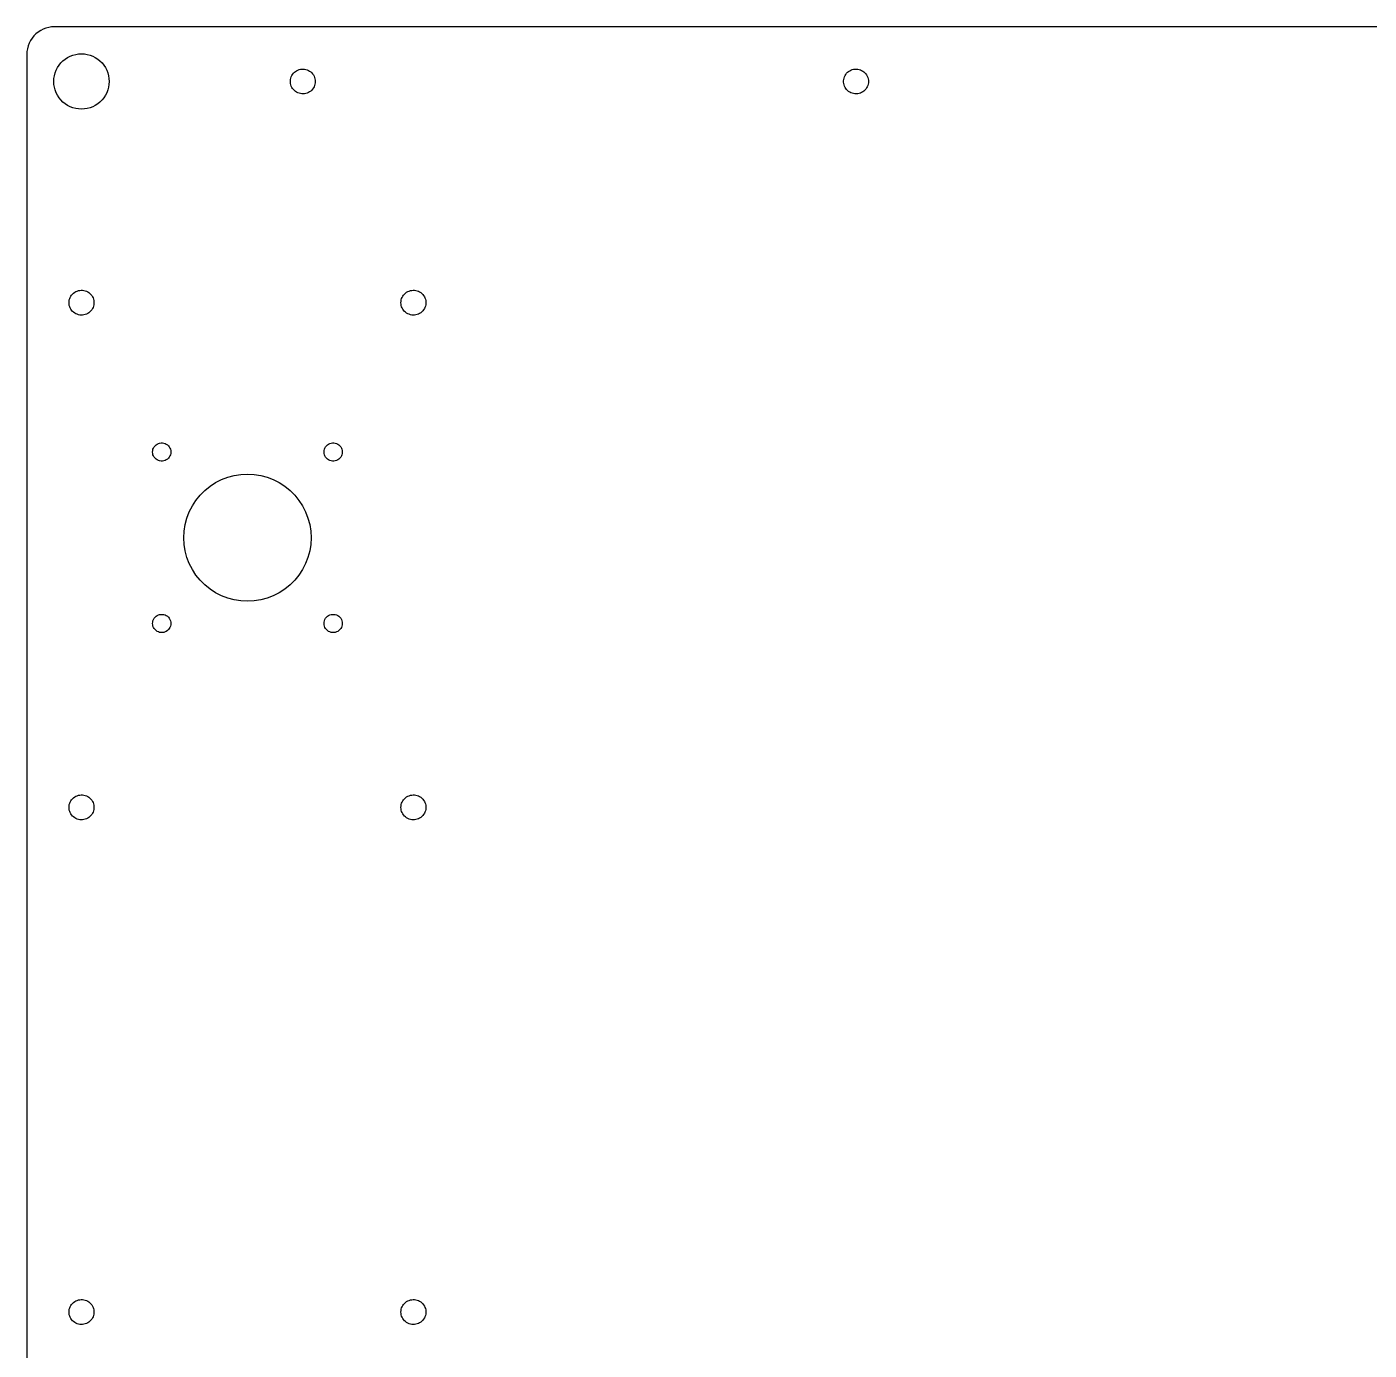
# Model space of a CAD drawing. Header units: metres. Extents: x -250 to 250, y -232 to 232.
# Drawn here: x -249.9 to -7.2, y -6.9 to 232.4 of the extents above; entities that cross this region are included whole.
import ezdxf

# ---------------------------------------------------------------- set-up
doc = ezdxf.new("R2010")
doc.units = ezdxf.units.M

msp = doc.modelspace()

# ---------------------------------------------------------------- linework, layer by layer
for p, q in [((-248.591, 230.721), (-248.92, 230.314)), ((-248.221, 231.091), (-248.591, 230.721)), ((-247.814, 231.42), (-248.221, 231.091)), ((-247.375, 231.705), (-247.814, 231.42)), ((-246.909, 231.943), (-247.375, 231.705)), ((-246.42, 232.13), (-246.909, 231.943)), ((-245.915, 232.266), (-246.42, 232.13)), ((-245.398, 232.348), (-245.915, 232.266)), ((-244.875, 232.375), (-245.398, 232.348)), ((244.875, 232.375), (-244.875, 232.375)), ((-249.766, 228.415), (-249.848, 227.898)), ((-249.63, 228.92), (-249.766, 228.415)), ((-249.443, 229.409), (-249.63, 228.92)), ((-249.205, 229.875), (-249.443, 229.409)), ((-248.92, 230.314), (-249.205, 229.875)), ((-249.848, 227.898), (-249.875, 227.375)), ((-249.875, 227.375), (-249.875, -227.375)), ((-244.045, 225.439), (-243.716, 225.846)), ((-243.716, 225.846), (-243.346, 226.216)), ((-243.346, 226.216), (-242.939, 226.545)), ((-242.939, 226.545), (-242.5, 226.83)), ((-242.5, 226.83), (-242.034, 227.068)), ((-242.034, 227.068), (-241.545, 227.255)), ((-241.545, 227.255), (-241.04, 227.391)), ((-241.04, 227.391), (-240.523, 227.473)), ((-240.523, 227.473), (-240, 227.5)), ((-240, 227.5), (-239.477, 227.473)), ((-239.477, 227.473), (-238.96, 227.391)), ((-238.96, 227.391), (-238.455, 227.255)), ((-238.455, 227.255), (-237.966, 227.068)), ((-237.966, 227.068), (-237.5, 226.83)), ((-237.5, 226.83), (-237.061, 226.545)), ((-237.061, 226.545), (-236.654, 226.216)), ((-236.654, 226.216), (-236.284, 225.846)), ((-236.284, 225.846), (-235.955, 225.439)), ((-244.973, 223.023), (-244.891, 223.54)), ((-244.891, 223.54), (-244.755, 224.045)), ((-244.755, 224.045), (-244.568, 224.534)), ((-244.568, 224.534), (-244.33, 225)), ((-244.33, 225), (-244.045, 225.439)), ((-235.955, 225.439), (-235.67, 225)), ((-235.67, 225), (-235.432, 224.534)), ((-235.432, 224.534), (-235.245, 224.045)), ((-235.245, 224.045), (-235.109, 223.54)), ((-235.109, 223.54), (-235.027, 223.023)), ((-202.165, 223.112), (-202.085, 223.347)), ((-202.085, 223.347), (-201.979, 223.571)), ((-201.979, 223.571), (-201.849, 223.782)), ((-201.849, 223.782), (-201.697, 223.978)), ((-201.697, 223.978), (-201.524, 224.155)), ((-201.524, 224.155), (-201.333, 224.313)), ((-201.333, 224.313), (-201.125, 224.449)), ((-201.125, 224.449), (-200.904, 224.56)), ((-200.904, 224.56), (-200.672, 224.647)), ((-200.672, 224.647), (-200.431, 224.708)), ((-200.431, 224.708), (-200.186, 224.742)), ((-200.186, 224.742), (-199.938, 224.749)), ((-199.938, 224.749), (-199.691, 224.729)), ((-199.691, 224.729), (-199.448, 224.681)), ((-199.448, 224.681), (-199.211, 224.607)), ((-199.211, 224.607), (-198.984, 224.508)), ((-198.984, 224.508), (-198.769, 224.384)), ((-198.769, 224.384), (-198.57, 224.237)), ((-198.57, 224.237), (-198.387, 224.069)), ((-198.387, 224.069), (-198.224, 223.882)), ((-198.224, 223.882), (-198.083, 223.678)), ((-198.083, 223.678), (-197.965, 223.46)), ((-197.965, 223.46), (-197.872, 223.231)), ((-197.872, 223.231), (-197.804, 222.992)), ((-102.165, 223.112), (-102.085, 223.347)), ((-102.085, 223.347), (-101.979, 223.571)), ((-101.979, 223.571), (-101.849, 223.782)), ((-101.849, 223.782), (-101.697, 223.978)), ((-101.697, 223.978), (-101.524, 224.155)), ((-101.524, 224.155), (-101.333, 224.313)), ((-101.333, 224.313), (-101.125, 224.449)), ((-101.125, 224.449), (-100.904, 224.56)), ((-100.904, 224.56), (-100.672, 224.647)), ((-100.672, 224.647), (-100.431, 224.708)), ((-100.431, 224.708), (-100.186, 224.742)), ((-100.186, 224.742), (-99.938, 224.749)), ((-99.938, 224.749), (-99.6909, 224.729)), ((-99.6909, 224.729), (-99.4476, 224.681)), ((-99.4476, 224.681), (-99.2111, 224.607)), ((-99.2111, 224.607), (-98.984, 224.508)), ((-98.984, 224.508), (-98.7694, 224.384)), ((-98.7694, 224.384), (-98.5696, 224.237)), ((-98.5696, 224.237), (-98.3872, 224.069)), ((-98.3872, 224.069), (-98.2244, 223.882)), ((-98.2244, 223.882), (-98.0832, 223.678)), ((-98.0832, 223.678), (-97.9652, 223.46)), ((-97.9652, 223.46), (-97.8719, 223.231)), ((-97.8719, 223.231), (-97.8045, 222.992)), ((-245, 222.5), (-244.973, 223.023)), ((-244.973, 221.977), (-245, 222.5)), ((-244.891, 221.46), (-244.973, 221.977)), ((-244.755, 220.955), (-244.891, 221.46)), ((-244.568, 220.466), (-244.755, 220.955)), ((-235.245, 220.955), (-235.432, 220.466)), ((-235.109, 221.46), (-235.245, 220.955)), ((-235.027, 221.977), (-235.109, 221.46)), ((-235.027, 223.023), (-235, 222.5)), ((-235, 222.5), (-235.027, 221.977)), ((-202.247, 222.624), (-202.219, 222.87)), ((-202.247, 222.376), (-202.247, 222.624)), ((-202.219, 222.13), (-202.247, 222.376)), ((-202.219, 222.87), (-202.165, 223.112)), ((-202.165, 221.888), (-202.219, 222.13)), ((-202.085, 221.653), (-202.165, 221.888)), ((-201.979, 221.429), (-202.085, 221.653)), ((-201.849, 221.218), (-201.979, 221.429)), ((-201.697, 221.022), (-201.849, 221.218)), ((-201.524, 220.845), (-201.697, 221.022)), ((-201.333, 220.687), (-201.524, 220.845)), ((-198.387, 220.931), (-198.57, 220.763)), ((-198.224, 221.118), (-198.387, 220.931)), ((-198.083, 221.322), (-198.224, 221.118)), ((-197.965, 221.54), (-198.083, 221.322)), ((-197.872, 221.769), (-197.965, 221.54)), ((-197.804, 222.008), (-197.872, 221.769)), ((-197.804, 222.992), (-197.764, 222.748)), ((-197.764, 222.252), (-197.804, 222.008)), ((-197.764, 222.748), (-197.75, 222.5)), ((-197.75, 222.5), (-197.764, 222.252)), ((-102.247, 222.624), (-102.219, 222.87)), ((-102.247, 222.376), (-102.247, 222.624)), ((-102.219, 222.13), (-102.247, 222.376)), ((-102.219, 222.87), (-102.165, 223.112)), ((-102.165, 221.888), (-102.219, 222.13)), ((-102.085, 221.653), (-102.165, 221.888)), ((-101.979, 221.429), (-102.085, 221.653)), ((-101.849, 221.218), (-101.979, 221.429)), ((-101.697, 221.022), (-101.849, 221.218)), ((-101.524, 220.845), (-101.697, 221.022)), ((-101.333, 220.687), (-101.524, 220.845)), ((-98.3872, 220.931), (-98.5696, 220.763)), ((-98.2244, 221.118), (-98.3872, 220.931)), ((-98.0832, 221.322), (-98.2244, 221.118)), ((-97.9652, 221.54), (-98.0832, 221.322)), ((-97.8719, 221.769), (-97.9652, 221.54)), ((-97.8045, 222.008), (-97.8719, 221.769)), ((-97.8045, 222.992), (-97.7637, 222.748)), ((-97.7637, 222.252), (-97.8045, 222.008)), ((-97.7637, 222.748), (-97.75, 222.5)), ((-97.75, 222.5), (-97.7637, 222.252)), ((-244.33, 220), (-244.568, 220.466)), ((-244.045, 219.561), (-244.33, 220)), ((-243.716, 219.154), (-244.045, 219.561)), ((-243.346, 218.784), (-243.716, 219.154)), ((-242.939, 218.455), (-243.346, 218.784)), ((-242.5, 218.17), (-242.939, 218.455)), ((-237.061, 218.455), (-237.5, 218.17)), ((-236.654, 218.784), (-237.061, 218.455)), ((-236.284, 219.154), (-236.654, 218.784)), ((-235.955, 219.561), (-236.284, 219.154)), ((-235.67, 220), (-235.955, 219.561)), ((-235.432, 220.466), (-235.67, 220)), ((-201.125, 220.551), (-201.333, 220.687)), ((-200.904, 220.44), (-201.125, 220.551)), ((-200.672, 220.353), (-200.904, 220.44)), ((-200.431, 220.292), (-200.672, 220.353)), ((-200.186, 220.258), (-200.431, 220.292)), ((-199.938, 220.251), (-200.186, 220.258)), ((-199.691, 220.271), (-199.938, 220.251)), ((-199.448, 220.319), (-199.691, 220.271)), ((-199.211, 220.393), (-199.448, 220.319)), ((-198.984, 220.492), (-199.211, 220.393)), ((-198.769, 220.616), (-198.984, 220.492)), ((-198.57, 220.763), (-198.769, 220.616)), ((-101.125, 220.551), (-101.333, 220.687)), ((-100.904, 220.44), (-101.125, 220.551)), ((-100.672, 220.353), (-100.904, 220.44)), ((-100.431, 220.292), (-100.672, 220.353)), ((-100.186, 220.258), (-100.431, 220.292)), ((-99.938, 220.251), (-100.186, 220.258)), ((-99.6909, 220.271), (-99.938, 220.251)), ((-99.4476, 220.319), (-99.6909, 220.271)), ((-99.2111, 220.393), (-99.4476, 220.319)), ((-98.984, 220.492), (-99.2111, 220.393)), ((-98.7694, 220.616), (-98.984, 220.492)), ((-98.5696, 220.763), (-98.7694, 220.616)), ((-242.034, 217.932), (-242.5, 218.17)), ((-241.545, 217.745), (-242.034, 217.932)), ((-241.04, 217.609), (-241.545, 217.745)), ((-240.523, 217.527), (-241.04, 217.609)), ((-240, 217.5), (-240.523, 217.527)), ((-239.477, 217.527), (-240, 217.5)), ((-238.96, 217.609), (-239.477, 217.527)), ((-238.455, 217.745), (-238.96, 217.609)), ((-237.966, 217.932), (-238.455, 217.745)), ((-237.5, 218.17), (-237.966, 217.932)), ((-241.231, 184.384), (-241.016, 184.508)), ((-241.016, 184.508), (-240.789, 184.607)), ((-240.789, 184.607), (-240.552, 184.681)), ((-240.552, 184.681), (-240.309, 184.729)), ((-240.309, 184.729), (-240.062, 184.749)), ((-240.062, 184.749), (-239.814, 184.742)), ((-239.814, 184.742), (-239.569, 184.708)), ((-239.569, 184.708), (-239.328, 184.647)), ((-239.328, 184.647), (-239.096, 184.56)), ((-239.096, 184.56), (-238.875, 184.449)), ((-238.875, 184.449), (-238.667, 184.313)), ((-181.231, 184.384), (-181.016, 184.508)), ((-181.016, 184.508), (-180.789, 184.607)), ((-180.789, 184.607), (-180.552, 184.681)), ((-180.552, 184.681), (-180.309, 184.729)), ((-180.309, 184.729), (-180.062, 184.749)), ((-180.062, 184.749), (-179.814, 184.742)), ((-179.814, 184.742), (-179.569, 184.708)), ((-179.569, 184.708), (-179.328, 184.647)), ((-179.328, 184.647), (-179.096, 184.56)), ((-179.096, 184.56), (-178.875, 184.449)), ((-178.875, 184.449), (-178.667, 184.313)), ((-242.25, 182.5), (-242.236, 182.748)), ((-242.236, 182.252), (-242.25, 182.5)), ((-242.236, 182.748), (-242.196, 182.992)), ((-242.196, 182.008), (-242.236, 182.252)), ((-242.196, 182.992), (-242.128, 183.231)), ((-242.128, 181.769), (-242.196, 182.008)), ((-242.128, 183.231), (-242.035, 183.46)), ((-242.035, 183.46), (-241.917, 183.678)), ((-241.917, 183.678), (-241.776, 183.882)), ((-241.776, 183.882), (-241.613, 184.069)), ((-241.613, 184.069), (-241.43, 184.237)), ((-241.43, 184.237), (-241.231, 184.384)), ((-238.667, 184.313), (-238.476, 184.155)), ((-238.476, 184.155), (-238.303, 183.978)), ((-238.303, 183.978), (-238.151, 183.782)), ((-238.151, 183.782), (-238.021, 183.571)), ((-238.021, 183.571), (-237.915, 183.347)), ((-237.915, 183.347), (-237.835, 183.112)), ((-237.835, 183.112), (-237.781, 182.87)), ((-237.781, 182.13), (-237.835, 181.888)), ((-237.781, 182.87), (-237.753, 182.624)), ((-237.753, 182.376), (-237.781, 182.13)), ((-237.753, 182.624), (-237.753, 182.376)), ((-182.25, 182.5), (-182.236, 182.748)), ((-182.236, 182.252), (-182.25, 182.5)), ((-182.236, 182.748), (-182.196, 182.992)), ((-182.196, 182.008), (-182.236, 182.252)), ((-182.196, 182.992), (-182.128, 183.231)), ((-182.128, 181.769), (-182.196, 182.008)), ((-182.128, 183.231), (-182.035, 183.46)), ((-182.035, 183.46), (-181.917, 183.678)), ((-181.917, 183.678), (-181.776, 183.882)), ((-181.776, 183.882), (-181.613, 184.069)), ((-181.613, 184.069), (-181.43, 184.237)), ((-181.43, 184.237), (-181.231, 184.384)), ((-178.667, 184.313), (-178.476, 184.155)), ((-178.476, 184.155), (-178.303, 183.978)), ((-178.303, 183.978), (-178.151, 183.782)), ((-178.151, 183.782), (-178.021, 183.571)), ((-178.021, 183.571), (-177.915, 183.347)), ((-177.915, 183.347), (-177.835, 183.112)), ((-177.835, 183.112), (-177.781, 182.87)), ((-177.781, 182.13), (-177.835, 181.888)), ((-177.781, 182.87), (-177.753, 182.624)), ((-177.753, 182.376), (-177.781, 182.13)), ((-177.753, 182.624), (-177.753, 182.376)), ((-242.035, 181.54), (-242.128, 181.769)), ((-241.917, 181.322), (-242.035, 181.54)), ((-241.776, 181.118), (-241.917, 181.322)), ((-241.613, 180.931), (-241.776, 181.118)), ((-241.43, 180.763), (-241.613, 180.931)), ((-241.231, 180.616), (-241.43, 180.763)), ((-241.016, 180.492), (-241.231, 180.616)), ((-240.789, 180.393), (-241.016, 180.492)), ((-240.552, 180.319), (-240.789, 180.393)), ((-240.309, 180.271), (-240.552, 180.319)), ((-240.062, 180.251), (-240.309, 180.271)), ((-239.814, 180.258), (-240.062, 180.251)), ((-239.569, 180.292), (-239.814, 180.258)), ((-239.328, 180.353), (-239.569, 180.292)), ((-239.096, 180.44), (-239.328, 180.353)), ((-238.875, 180.551), (-239.096, 180.44)), ((-238.667, 180.687), (-238.875, 180.551)), ((-238.476, 180.845), (-238.667, 180.687)), ((-238.303, 181.022), (-238.476, 180.845)), ((-238.151, 181.218), (-238.303, 181.022)), ((-238.021, 181.429), (-238.151, 181.218)), ((-237.915, 181.653), (-238.021, 181.429)), ((-237.835, 181.888), (-237.915, 181.653)), ((-182.035, 181.54), (-182.128, 181.769)), ((-181.917, 181.322), (-182.035, 181.54)), ((-181.776, 181.118), (-181.917, 181.322)), ((-181.613, 180.931), (-181.776, 181.118)), ((-181.43, 180.763), (-181.613, 180.931)), ((-181.231, 180.616), (-181.43, 180.763)), ((-181.016, 180.492), (-181.231, 180.616)), ((-180.789, 180.393), (-181.016, 180.492)), ((-180.552, 180.319), (-180.789, 180.393)), ((-180.309, 180.271), (-180.552, 180.319)), ((-180.062, 180.251), (-180.309, 180.271)), ((-179.814, 180.258), (-180.062, 180.251)), ((-179.569, 180.292), (-179.814, 180.258)), ((-179.328, 180.353), (-179.569, 180.292)), ((-179.096, 180.44), (-179.328, 180.353)), ((-178.875, 180.551), (-179.096, 180.44)), ((-178.667, 180.687), (-178.875, 180.551)), ((-178.476, 180.845), (-178.667, 180.687)), ((-178.303, 181.022), (-178.476, 180.845)), ((-178.151, 181.218), (-178.303, 181.022)), ((-178.021, 181.429), (-178.151, 181.218)), ((-177.915, 181.653), (-178.021, 181.429)), ((-177.835, 181.888), (-177.915, 181.653)), ((-227.15, 155.5), (-227.132, 155.746)), ((-227.132, 155.254), (-227.15, 155.5)), ((-227.132, 155.746), (-227.077, 155.986)), ((-227.077, 155.986), (-226.987, 156.216)), ((-226.987, 156.216), (-226.863, 156.429)), ((-226.863, 156.429), (-226.71, 156.622)), ((-226.71, 156.622), (-226.529, 156.79)), ((-226.529, 156.79), (-226.325, 156.929)), ((-226.325, 156.929), (-226.103, 157.036)), ((-226.103, 157.036), (-225.867, 157.109)), ((-225.867, 157.109), (-225.623, 157.145)), ((-225.623, 157.145), (-225.377, 157.145)), ((-225.377, 157.145), (-225.133, 157.109)), ((-225.133, 157.109), (-224.897, 157.036)), ((-224.897, 157.036), (-224.675, 156.929)), ((-224.675, 156.929), (-224.471, 156.79)), ((-224.471, 156.79), (-224.29, 156.622)), ((-224.29, 156.622), (-224.137, 156.429)), ((-224.137, 156.429), (-224.013, 156.216)), ((-224.013, 156.216), (-223.923, 155.986)), ((-223.923, 155.986), (-223.868, 155.746)), ((-223.868, 155.746), (-223.85, 155.5)), ((-223.85, 155.5), (-223.868, 155.254)), ((-196.15, 155.5), (-196.132, 155.746)), ((-196.132, 155.254), (-196.15, 155.5)), ((-196.132, 155.746), (-196.077, 155.986)), ((-196.077, 155.986), (-195.987, 156.216)), ((-195.987, 156.216), (-195.863, 156.429)), ((-195.863, 156.429), (-195.71, 156.622)), ((-195.71, 156.622), (-195.529, 156.79)), ((-195.529, 156.79), (-195.325, 156.929)), ((-195.325, 156.929), (-195.103, 157.036)), ((-195.103, 157.036), (-194.867, 157.109)), ((-194.867, 157.109), (-194.623, 157.145)), ((-194.623, 157.145), (-194.377, 157.145)), ((-194.377, 157.145), (-194.133, 157.109)), ((-194.133, 157.109), (-193.897, 157.036)), ((-193.897, 157.036), (-193.675, 156.929)), ((-193.675, 156.929), (-193.471, 156.79)), ((-193.471, 156.79), (-193.29, 156.622)), ((-193.29, 156.622), (-193.137, 156.429)), ((-193.137, 156.429), (-193.013, 156.216)), ((-193.013, 156.216), (-192.923, 155.986)), ((-192.923, 155.986), (-192.868, 155.746)), ((-192.868, 155.746), (-192.85, 155.5)), ((-192.85, 155.5), (-192.868, 155.254)), ((-227.077, 155.014), (-227.132, 155.254)), ((-226.987, 154.784), (-227.077, 155.014)), ((-226.863, 154.571), (-226.987, 154.784)), ((-226.71, 154.378), (-226.863, 154.571)), ((-226.529, 154.21), (-226.71, 154.378)), ((-226.325, 154.071), (-226.529, 154.21)), ((-226.103, 153.964), (-226.325, 154.071)), ((-225.867, 153.891), (-226.103, 153.964)), ((-225.623, 153.855), (-225.867, 153.891)), ((-225.377, 153.855), (-225.623, 153.855)), ((-225.133, 153.891), (-225.377, 153.855)), ((-224.897, 153.964), (-225.133, 153.891)), ((-224.675, 154.071), (-224.897, 153.964)), ((-224.471, 154.21), (-224.675, 154.071)), ((-224.29, 154.378), (-224.471, 154.21)), ((-224.137, 154.571), (-224.29, 154.378)), ((-224.013, 154.784), (-224.137, 154.571)), ((-223.923, 155.014), (-224.013, 154.784)), ((-223.868, 155.254), (-223.923, 155.014)), ((-196.077, 155.014), (-196.132, 155.254)), ((-195.987, 154.784), (-196.077, 155.014)), ((-195.863, 154.571), (-195.987, 154.784)), ((-195.71, 154.378), (-195.863, 154.571)), ((-195.529, 154.21), (-195.71, 154.378)), ((-195.325, 154.071), (-195.529, 154.21)), ((-195.103, 153.964), (-195.325, 154.071)), ((-194.867, 153.891), (-195.103, 153.964)), ((-194.623, 153.855), (-194.867, 153.891)), ((-194.377, 153.855), (-194.623, 153.855)), ((-194.133, 153.891), (-194.377, 153.855)), ((-193.897, 153.964), (-194.133, 153.891)), ((-193.675, 154.071), (-193.897, 153.964)), ((-193.471, 154.21), (-193.675, 154.071)), ((-193.29, 154.378), (-193.471, 154.21)), ((-193.137, 154.571), (-193.29, 154.378)), ((-193.013, 154.784), (-193.137, 154.571)), ((-192.923, 155.014), (-193.013, 154.784)), ((-192.868, 155.254), (-192.923, 155.014)), ((-215.75, 149.959), (-214.677, 150.506)), ((-214.677, 150.506), (-213.554, 150.937)), ((-213.554, 150.937), (-212.391, 151.249)), ((-212.391, 151.249), (-211.202, 151.437)), ((-211.202, 151.437), (-210, 151.5)), ((-210, 151.5), (-208.798, 151.437)), ((-208.798, 151.437), (-207.609, 151.249)), ((-207.609, 151.249), (-206.446, 150.937)), ((-206.446, 150.937), (-205.323, 150.506)), ((-205.323, 150.506), (-204.25, 149.959)), ((-218.546, 147.695), (-217.695, 148.546)), ((-217.695, 148.546), (-216.76, 149.304)), ((-216.76, 149.304), (-215.75, 149.959)), ((-204.25, 149.959), (-203.24, 149.304)), ((-203.24, 149.304), (-202.305, 148.546)), ((-202.305, 148.546), (-201.454, 147.695)), ((-220.506, 144.677), (-219.959, 145.75)), ((-219.959, 145.75), (-219.304, 146.76)), ((-219.304, 146.76), (-218.546, 147.695)), ((-201.454, 147.695), (-200.696, 146.76)), ((-200.696, 146.76), (-200.041, 145.75)), ((-200.041, 145.75), (-199.494, 144.677)), ((-221.249, 142.391), (-220.937, 143.554)), ((-220.937, 143.554), (-220.506, 144.677)), ((-199.494, 144.677), (-199.063, 143.554)), ((-199.063, 143.554), (-198.751, 142.391)), ((-221.5, 140), (-221.437, 141.202)), ((-221.437, 141.202), (-221.249, 142.391)), ((-198.751, 142.391), (-198.563, 141.202)), ((-198.563, 141.202), (-198.5, 140)), ((-221.437, 138.798), (-221.5, 140)), ((-221.249, 137.609), (-221.437, 138.798)), ((-198.563, 138.798), (-198.751, 137.609)), ((-198.5, 140), (-198.563, 138.798)), ((-220.937, 136.446), (-221.249, 137.609)), ((-220.506, 135.323), (-220.937, 136.446)), ((-199.063, 136.446), (-199.494, 135.323)), ((-198.751, 137.609), (-199.063, 136.446)), ((-219.959, 134.25), (-220.506, 135.323)), ((-219.304, 133.24), (-219.959, 134.25)), ((-200.041, 134.25), (-200.696, 133.24)), ((-199.494, 135.323), (-200.041, 134.25)), ((-218.546, 132.305), (-219.304, 133.24)), ((-217.695, 131.454), (-218.546, 132.305)), ((-216.76, 130.696), (-217.695, 131.454)), ((-202.305, 131.454), (-203.24, 130.696)), ((-201.454, 132.305), (-202.305, 131.454)), ((-200.696, 133.24), (-201.454, 132.305)), ((-215.75, 130.041), (-216.76, 130.696)), ((-214.677, 129.494), (-215.75, 130.041)), ((-213.554, 129.063), (-214.677, 129.494)), ((-212.391, 128.751), (-213.554, 129.063)), ((-211.202, 128.563), (-212.391, 128.751)), ((-207.609, 128.751), (-208.798, 128.563)), ((-206.446, 129.063), (-207.609, 128.751)), ((-205.323, 129.494), (-206.446, 129.063)), ((-204.25, 130.041), (-205.323, 129.494)), ((-203.24, 130.696), (-204.25, 130.041)), ((-210, 128.5), (-211.202, 128.563)), ((-208.798, 128.563), (-210, 128.5)), ((-227.15, 124.5), (-227.132, 124.746)), ((-227.132, 124.254), (-227.15, 124.5)), ((-227.132, 124.746), (-227.077, 124.986)), ((-227.077, 124.014), (-227.132, 124.254)), ((-227.077, 124.986), (-226.987, 125.216)), ((-226.987, 123.784), (-227.077, 124.014)), ((-226.987, 125.216), (-226.863, 125.429)), ((-226.863, 123.571), (-226.987, 123.784)), ((-226.863, 125.429), (-226.71, 125.622)), ((-226.71, 125.622), (-226.529, 125.79)), ((-226.529, 125.79), (-226.325, 125.929)), ((-226.325, 125.929), (-226.103, 126.036)), ((-226.103, 126.036), (-225.867, 126.109)), ((-225.867, 126.109), (-225.623, 126.145)), ((-225.623, 126.145), (-225.377, 126.145)), ((-225.377, 126.145), (-225.133, 126.109)), ((-225.133, 126.109), (-224.897, 126.036)), ((-224.897, 126.036), (-224.675, 125.929)), ((-224.675, 125.929), (-224.471, 125.79)), ((-224.471, 125.79), (-224.29, 125.622)), ((-224.29, 125.622), (-224.137, 125.429)), ((-224.137, 125.429), (-224.013, 125.216)), ((-224.013, 123.784), (-224.137, 123.571)), ((-224.013, 125.216), (-223.923, 124.986)), ((-223.923, 124.014), (-224.013, 123.784)), ((-223.923, 124.986), (-223.868, 124.746)), ((-223.868, 124.254), (-223.923, 124.014)), ((-223.868, 124.746), (-223.85, 124.5)), ((-223.85, 124.5), (-223.868, 124.254)), ((-196.15, 124.5), (-196.132, 124.746)), ((-196.132, 124.254), (-196.15, 124.5)), ((-196.132, 124.746), (-196.077, 124.986)), ((-196.077, 124.014), (-196.132, 124.254)), ((-196.077, 124.986), (-195.987, 125.216)), ((-195.987, 123.784), (-196.077, 124.014)), ((-195.987, 125.216), (-195.863, 125.429)), ((-195.863, 123.571), (-195.987, 123.784)), ((-195.863, 125.429), (-195.71, 125.622)), ((-195.71, 125.622), (-195.529, 125.79)), ((-195.529, 125.79), (-195.325, 125.929)), ((-195.325, 125.929), (-195.103, 126.036)), ((-195.103, 126.036), (-194.867, 126.109)), ((-194.867, 126.109), (-194.623, 126.145)), ((-194.623, 126.145), (-194.377, 126.145)), ((-194.377, 126.145), (-194.133, 126.109)), ((-194.133, 126.109), (-193.897, 126.036)), ((-193.897, 126.036), (-193.675, 125.929)), ((-193.675, 125.929), (-193.471, 125.79)), ((-193.471, 125.79), (-193.29, 125.622)), ((-193.29, 125.622), (-193.137, 125.429)), ((-193.137, 125.429), (-193.013, 125.216)), ((-193.013, 123.784), (-193.137, 123.571)), ((-193.013, 125.216), (-192.923, 124.986)), ((-192.923, 124.014), (-193.013, 123.784)), ((-192.923, 124.986), (-192.868, 124.746)), ((-192.868, 124.254), (-192.923, 124.014)), ((-192.868, 124.746), (-192.85, 124.5)), ((-192.85, 124.5), (-192.868, 124.254)), ((-226.71, 123.378), (-226.863, 123.571)), ((-226.529, 123.21), (-226.71, 123.378)), ((-226.325, 123.071), (-226.529, 123.21)), ((-226.103, 122.964), (-226.325, 123.071)), ((-225.867, 122.891), (-226.103, 122.964)), ((-225.623, 122.855), (-225.867, 122.891)), ((-225.377, 122.855), (-225.623, 122.855)), ((-225.133, 122.891), (-225.377, 122.855)), ((-224.897, 122.964), (-225.133, 122.891)), ((-224.675, 123.071), (-224.897, 122.964)), ((-224.471, 123.21), (-224.675, 123.071)), ((-224.29, 123.378), (-224.471, 123.21)), ((-224.137, 123.571), (-224.29, 123.378)), ((-195.71, 123.378), (-195.863, 123.571)), ((-195.529, 123.21), (-195.71, 123.378)), ((-195.325, 123.071), (-195.529, 123.21)), ((-195.103, 122.964), (-195.325, 123.071)), ((-194.867, 122.891), (-195.103, 122.964)), ((-194.623, 122.855), (-194.867, 122.891)), ((-194.377, 122.855), (-194.623, 122.855)), ((-194.133, 122.891), (-194.377, 122.855)), ((-193.897, 122.964), (-194.133, 122.891)), ((-193.675, 123.071), (-193.897, 122.964)), ((-193.471, 123.21), (-193.675, 123.071)), ((-193.29, 123.378), (-193.471, 123.21)), ((-193.137, 123.571), (-193.29, 123.378)), ((-242.128, 91.9806), (-242.035, 92.2102)), ((-242.035, 92.2102), (-241.917, 92.4283)), ((-241.917, 92.4283), (-241.776, 92.632)), ((-241.776, 92.632), (-241.613, 92.8189)), ((-241.613, 92.8189), (-241.43, 92.9868)), ((-241.43, 92.9868), (-241.231, 93.1336)), ((-241.231, 93.1336), (-241.016, 93.2576)), ((-241.016, 93.2576), (-240.789, 93.3571)), ((-240.789, 93.3571), (-240.552, 93.4312)), ((-240.552, 93.4312), (-240.309, 93.4787)), ((-240.309, 93.4787), (-240.062, 93.4991)), ((-240.062, 93.4991), (-239.814, 93.4923)), ((-239.814, 93.4923), (-239.569, 93.4583)), ((-239.569, 93.4583), (-239.328, 93.3974)), ((-239.328, 93.3974), (-239.096, 93.3105)), ((-239.096, 93.3105), (-238.875, 93.1985)), ((-238.875, 93.1985), (-238.667, 93.063)), ((-238.667, 93.063), (-238.476, 92.9054)), ((-238.476, 92.9054), (-238.303, 92.7277)), ((-238.303, 92.7277), (-238.151, 92.5321)), ((-238.151, 92.5321), (-238.021, 92.3209)), ((-238.021, 92.3209), (-237.915, 92.0967)), ((-182.128, 91.9806), (-182.035, 92.2102)), ((-182.035, 92.2102), (-181.917, 92.4283)), ((-181.917, 92.4283), (-181.776, 92.632)), ((-181.776, 92.632), (-181.613, 92.8189)), ((-181.613, 92.8189), (-181.43, 92.9868)), ((-181.43, 92.9868), (-181.231, 93.1336)), ((-181.231, 93.1336), (-181.016, 93.2576)), ((-181.016, 93.2576), (-180.789, 93.3571)), ((-180.789, 93.3571), (-180.552, 93.4312)), ((-180.552, 93.4312), (-180.309, 93.4787)), ((-180.309, 93.4787), (-180.062, 93.4991)), ((-180.062, 93.4991), (-179.814, 93.4923)), ((-179.814, 93.4923), (-179.569, 93.4583)), ((-179.569, 93.4583), (-179.328, 93.3974)), ((-179.328, 93.3974), (-179.096, 93.3105)), ((-179.096, 93.3105), (-178.875, 93.1985)), ((-178.875, 93.1985), (-178.667, 93.063)), ((-178.667, 93.063), (-178.476, 92.9054)), ((-178.476, 92.9054), (-178.303, 92.7277)), ((-178.303, 92.7277), (-178.151, 92.5321)), ((-178.151, 92.5321), (-178.021, 92.3209)), ((-178.021, 92.3209), (-177.915, 92.0967)), ((-242.25, 91.25), (-242.236, 91.4975)), ((-242.236, 91.0025), (-242.25, 91.25)), ((-242.236, 91.4975), (-242.196, 91.742)), ((-242.196, 90.758), (-242.236, 91.0025)), ((-242.196, 91.742), (-242.128, 91.9806)), ((-242.128, 90.5194), (-242.196, 90.758)), ((-242.035, 90.2897), (-242.128, 90.5194)), ((-241.917, 90.0717), (-242.035, 90.2897)), ((-241.776, 89.868), (-241.917, 90.0717)), ((-241.613, 89.6811), (-241.776, 89.868)), ((-238.151, 89.9679), (-238.303, 89.7723)), ((-238.021, 90.1791), (-238.151, 89.9679)), ((-237.915, 90.4033), (-238.021, 90.1791)), ((-237.915, 92.0967), (-237.835, 91.8622)), ((-237.835, 90.6378), (-237.915, 90.4033)), ((-237.835, 91.8622), (-237.781, 91.6203)), ((-237.781, 90.8797), (-237.835, 90.6378)), ((-237.781, 91.6203), (-237.753, 91.3739)), ((-237.753, 91.1261), (-237.781, 90.8797)), ((-237.753, 91.3739), (-237.753, 91.1261)), ((-182.25, 91.25), (-182.236, 91.4975)), ((-182.236, 91.0025), (-182.25, 91.25)), ((-182.236, 91.4975), (-182.196, 91.742)), ((-182.196, 90.758), (-182.236, 91.0025)), ((-182.196, 91.742), (-182.128, 91.9806)), ((-182.128, 90.5194), (-182.196, 90.758)), ((-182.035, 90.2897), (-182.128, 90.5194)), ((-181.917, 90.0717), (-182.035, 90.2897)), ((-181.776, 89.868), (-181.917, 90.0717)), ((-181.613, 89.6811), (-181.776, 89.868)), ((-178.151, 89.9679), (-178.303, 89.7723)), ((-178.021, 90.1791), (-178.151, 89.9679)), ((-177.915, 90.4033), (-178.021, 90.1791)), ((-177.915, 92.0967), (-177.835, 91.8622)), ((-177.835, 90.6378), (-177.915, 90.4033)), ((-177.835, 91.8622), (-177.781, 91.6203)), ((-177.781, 90.8797), (-177.835, 90.6378)), ((-177.781, 91.6203), (-177.753, 91.3739)), ((-177.753, 91.1261), (-177.781, 90.8797)), ((-177.753, 91.3739), (-177.753, 91.1261)), ((-241.43, 89.5132), (-241.613, 89.6811)), ((-241.231, 89.3664), (-241.43, 89.5132)), ((-241.016, 89.2424), (-241.231, 89.3664)), ((-240.789, 89.1429), (-241.016, 89.2424)), ((-240.552, 89.0688), (-240.789, 89.1429)), ((-240.309, 89.0213), (-240.552, 89.0688)), ((-240.062, 89.0009), (-240.309, 89.0213)), ((-239.814, 89.0077), (-240.062, 89.0009)), ((-239.569, 89.0417), (-239.814, 89.0077)), ((-239.328, 89.1026), (-239.569, 89.0417)), ((-239.096, 89.1895), (-239.328, 89.1026)), ((-238.875, 89.3014), (-239.096, 89.1895)), ((-238.667, 89.437), (-238.875, 89.3014)), ((-238.476, 89.5946), (-238.667, 89.437)), ((-238.303, 89.7723), (-238.476, 89.5946)), ((-181.43, 89.5132), (-181.613, 89.6811)), ((-181.231, 89.3664), (-181.43, 89.5132)), ((-181.016, 89.2424), (-181.231, 89.3664)), ((-180.789, 89.1429), (-181.016, 89.2424)), ((-180.552, 89.0688), (-180.789, 89.1429)), ((-180.309, 89.0213), (-180.552, 89.0688)), ((-180.062, 89.0009), (-180.309, 89.0213)), ((-179.814, 89.0077), (-180.062, 89.0009)), ((-179.569, 89.0417), (-179.814, 89.0077)), ((-179.328, 89.1026), (-179.569, 89.0417)), ((-179.096, 89.1895), (-179.328, 89.1026)), ((-178.875, 89.3014), (-179.096, 89.1895)), ((-178.667, 89.437), (-178.875, 89.3014)), ((-178.476, 89.5946), (-178.667, 89.437)), ((-178.303, 89.7723), (-178.476, 89.5946)), ((-242.25, 0), (-242.236, 0.24751)), ((-242.236, -0.24751), (-242.25, 0)), ((-242.236, 0.24751), (-242.196, 0.49202)), ((-242.196, 0.49202), (-242.128, 0.73056)), ((-242.128, 0.73056), (-242.035, 0.96024)), ((-242.035, 0.96024), (-241.917, 1.17825)), ((-241.917, 1.17825), (-241.776, 1.38197)), ((-241.776, 1.38197), (-241.613, 1.56891)), ((-241.613, 1.56891), (-241.43, 1.7368)), ((-241.43, 1.7368), (-241.231, 1.88362)), ((-241.231, 1.88362), (-241.016, 2.00757)), ((-241.016, 2.00757), (-240.789, 2.10715)), ((-240.789, 2.10715), (-240.552, 2.18114)), ((-240.552, 2.18114), (-240.309, 2.22867)), ((-240.309, 2.22867), (-240.062, 2.24915)), ((-240.062, 2.24915), (-239.814, 2.24231)), ((-239.814, 2.24231), (-239.569, 2.20825)), ((-239.569, 2.20825), (-239.328, 2.1474)), ((-239.328, 2.1474), (-239.096, 2.06049)), ((-239.096, 2.06049), (-238.875, 1.94855)), ((-238.875, 1.94855), (-238.667, 1.81296)), ((-238.667, 1.81296), (-238.476, 1.65536)), ((-238.476, 1.65536), (-238.303, 1.47769)), ((-238.303, 1.47769), (-238.151, 1.28206)), ((-238.151, 1.28206), (-238.021, 1.07088)), ((-238.021, 1.07088), (-237.915, 0.84669)), ((-237.915, 0.84669), (-237.835, 0.61223)), ((-237.835, 0.61223), (-237.781, 0.37033)), ((-237.781, 0.37033), (-237.753, 0.12395)), ((-237.753, 0.12395), (-237.753, -0.12395)), ((-182.25, 0), (-182.236, 0.24751)), ((-182.236, -0.24751), (-182.25, 0)), ((-182.236, 0.24751), (-182.196, 0.49202)), ((-182.196, 0.49202), (-182.128, 0.73056)), ((-182.128, 0.73056), (-182.035, 0.96024)), ((-182.035, 0.96024), (-181.917, 1.17825)), ((-181.917, 1.17825), (-181.776, 1.38197)), ((-181.776, 1.38197), (-181.613, 1.56891)), ((-181.613, 1.56891), (-181.43, 1.7368)), ((-181.43, 1.7368), (-181.231, 1.88362)), ((-181.231, 1.88362), (-181.016, 2.00757)), ((-181.016, 2.00757), (-180.789, 2.10715)), ((-180.789, 2.10715), (-180.552, 2.18114)), ((-180.552, 2.18114), (-180.309, 2.22867)), ((-180.309, 2.22867), (-180.062, 2.24915)), ((-180.062, 2.24915), (-179.814, 2.24231)), ((-179.814, 2.24231), (-179.569, 2.20825)), ((-179.569, 2.20825), (-179.328, 2.1474)), ((-179.328, 2.1474), (-179.096, 2.06049)), ((-179.096, 2.06049), (-178.875, 1.94855)), ((-178.875, 1.94855), (-178.667, 1.81296)), ((-178.667, 1.81296), (-178.476, 1.65536)), ((-178.476, 1.65536), (-178.303, 1.47769)), ((-178.303, 1.47769), (-178.151, 1.28206)), ((-178.151, 1.28206), (-178.021, 1.07088)), ((-178.021, 1.07088), (-177.915, 0.84669)), ((-177.915, 0.84669), (-177.835, 0.61223)), ((-177.835, 0.61223), (-177.781, 0.37033)), ((-177.781, 0.37033), (-177.753, 0.12395)), ((-177.753, 0.12395), (-177.753, -0.12395)), ((-242.196, -0.49202), (-242.236, -0.24751)), ((-242.128, -0.73056), (-242.196, -0.49202)), ((-242.035, -0.96024), (-242.128, -0.73056)), ((-241.917, -1.17825), (-242.035, -0.96024)), ((-241.776, -1.38197), (-241.917, -1.17825)), ((-241.613, -1.56891), (-241.776, -1.38197)), ((-241.43, -1.7368), (-241.613, -1.56891)), ((-241.231, -1.88362), (-241.43, -1.7368)), ((-241.016, -2.00757), (-241.231, -1.88362)), ((-240.789, -2.10715), (-241.016, -2.00757)), ((-240.552, -2.18114), (-240.789, -2.10715)), ((-240.309, -2.22867), (-240.552, -2.18114)), ((-240.062, -2.24915), (-240.309, -2.22867)), ((-239.814, -2.24231), (-240.062, -2.24915)), ((-239.569, -2.20825), (-239.814, -2.24231)), ((-239.328, -2.1474), (-239.569, -2.20825)), ((-239.096, -2.06049), (-239.328, -2.1474)), ((-238.875, -1.94855), (-239.096, -2.06049)), ((-238.667, -1.81296), (-238.875, -1.94855)), ((-238.476, -1.65536), (-238.667, -1.81296)), ((-238.303, -1.47769), (-238.476, -1.65536)), ((-238.151, -1.28206), (-238.303, -1.47769)), ((-238.021, -1.07088), (-238.151, -1.28206)), ((-237.915, -0.84669), (-238.021, -1.07088)), ((-237.835, -0.61223), (-237.915, -0.84669)), ((-237.781, -0.37033), (-237.835, -0.61223)), ((-237.753, -0.12395), (-237.781, -0.37033)), ((-182.196, -0.49202), (-182.236, -0.24751)), ((-182.128, -0.73056), (-182.196, -0.49202)), ((-182.035, -0.96024), (-182.128, -0.73056)), ((-181.917, -1.17825), (-182.035, -0.96024)), ((-181.776, -1.38197), (-181.917, -1.17825)), ((-181.613, -1.56891), (-181.776, -1.38197)), ((-181.43, -1.7368), (-181.613, -1.56891)), ((-181.231, -1.88362), (-181.43, -1.7368)), ((-181.016, -2.00757), (-181.231, -1.88362)), ((-180.789, -2.10715), (-181.016, -2.00757)), ((-180.552, -2.18114), (-180.789, -2.10715)), ((-180.309, -2.22867), (-180.552, -2.18114)), ((-180.062, -2.24915), (-180.309, -2.22867)), ((-179.814, -2.24231), (-180.062, -2.24915)), ((-179.569, -2.20825), (-179.814, -2.24231)), ((-179.328, -2.1474), (-179.569, -2.20825)), ((-179.096, -2.06049), (-179.328, -2.1474)), ((-178.875, -1.94855), (-179.096, -2.06049)), ((-178.667, -1.81296), (-178.875, -1.94855)), ((-178.476, -1.65536), (-178.667, -1.81296)), ((-178.303, -1.47769), (-178.476, -1.65536)), ((-178.151, -1.28206), (-178.303, -1.47769)), ((-178.021, -1.07088), (-178.151, -1.28206)), ((-177.915, -0.84669), (-178.021, -1.07088)), ((-177.835, -0.61223), (-177.915, -0.84669)), ((-177.781, -0.37033), (-177.835, -0.61223)), ((-177.753, -0.12395), (-177.781, -0.37033))]:
    msp.add_line(p, q)

doc.saveas('drawing.dxf')
